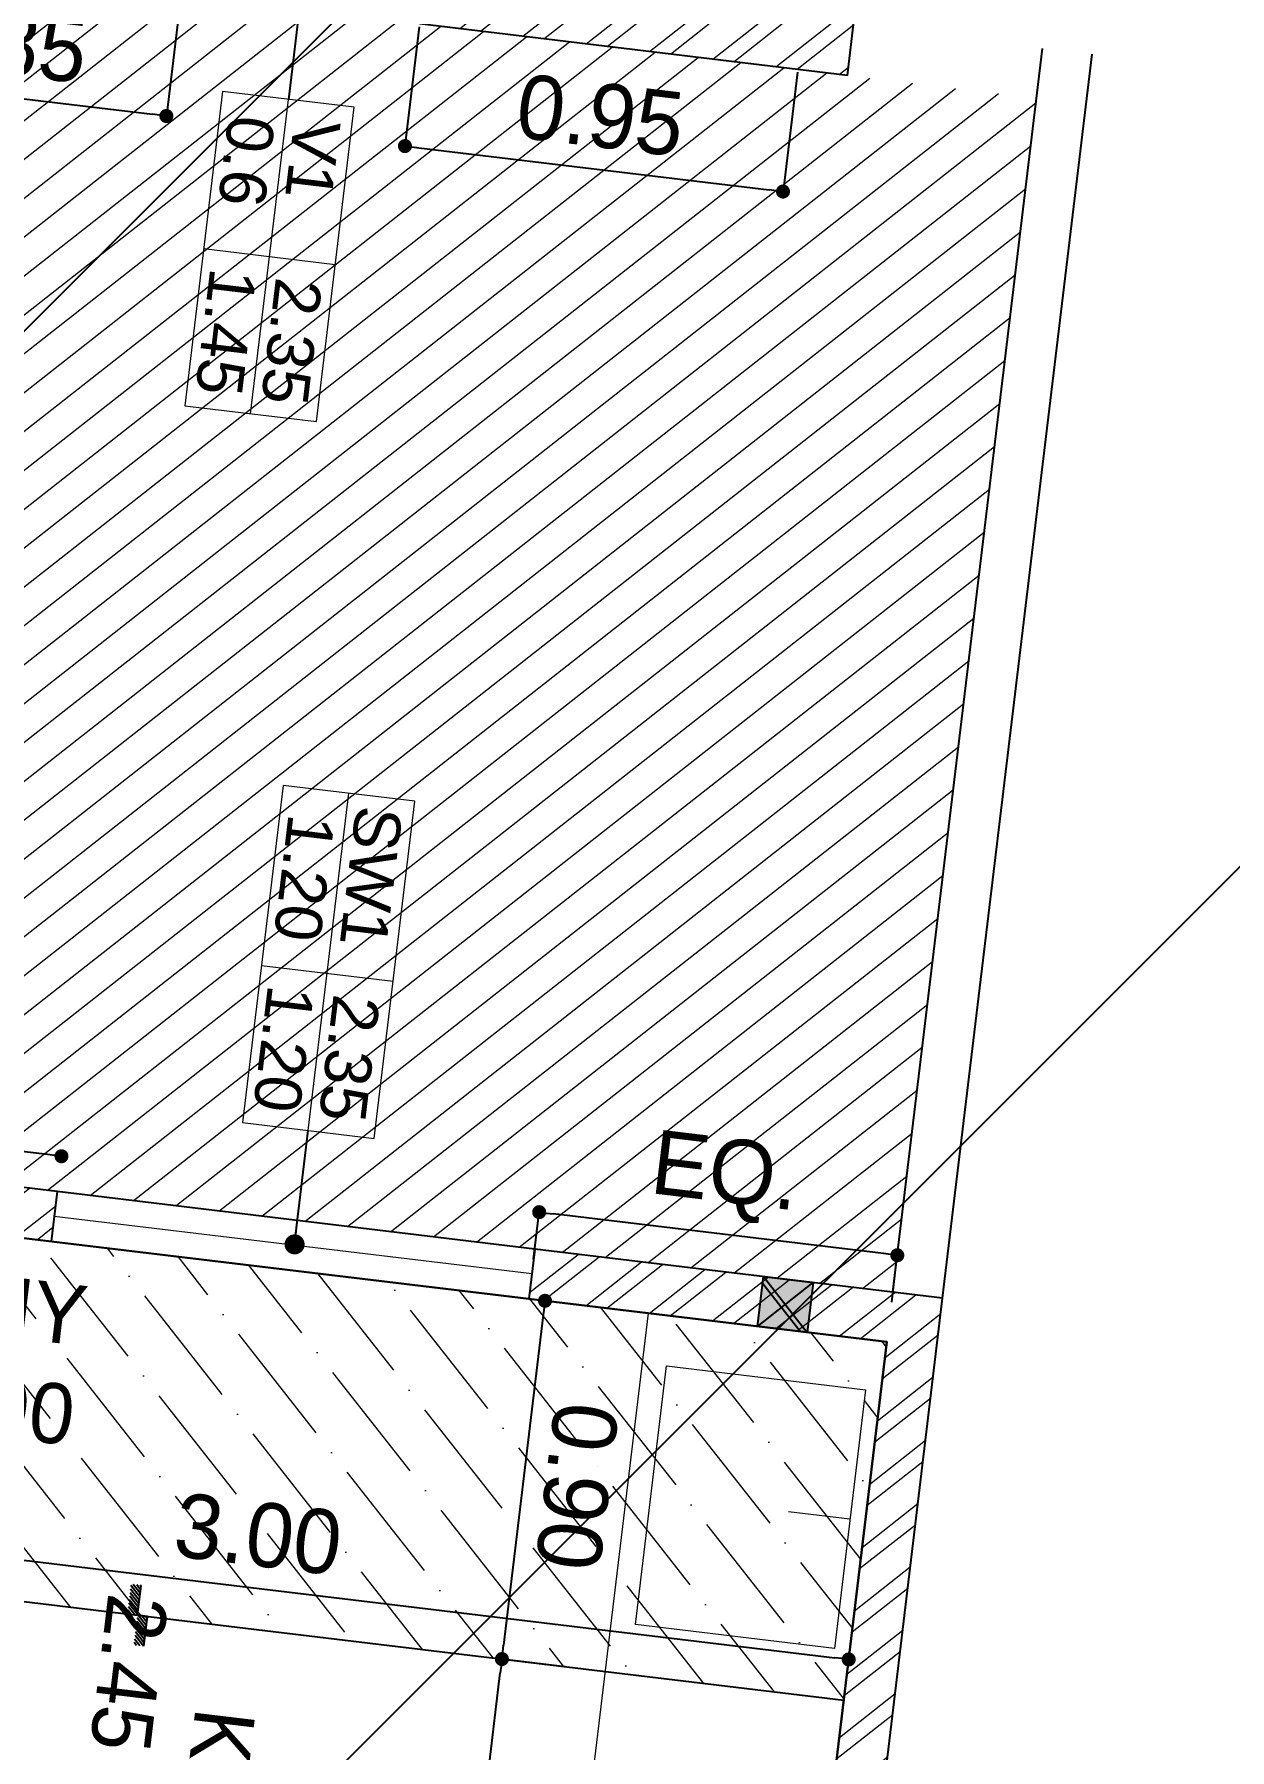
# Model space of a CAD drawing. Header units: metres. Extents: x 494 to 1845, y -666 to 1061.
# Drawn here: x 1753.8754 to 1753.9846, y 285.2574 to 285.4141 of the extents above; entities that cross this region are included whole.
import ezdxf
from ezdxf.enums import TextEntityAlignment as Align

# ---------------------------------------------------------------- set-up
doc = ezdxf.new("R2010")
doc.units = ezdxf.units.M
doc.header["$MEASUREMENT"] = 0
doc.linetypes.add('1', pattern=[0])
doc.layers.get('Defpoints').update_dxf_attribs({"color": 12})
for name, color, linetype in [('A-AREA', 1, 'Continuous'), ('COLUMN', 1, 'Continuous'), ('TILE DROP', 180, '1'), ('VDA-TEXT', 250, '1'), ('VDA-WALL BELOW', 8, 'Continuous')]:
    doc.layers.add(name, color=color, linetype=linetype)
for name, color, linetype, lineweight in [('A-Wall Hatch', 8, 'Continuous', 9), ('DIMENSION', 8, 'Continuous', 5), ('VDA-DW TAGS', 4, 'Continuous', 9), ('VDA-FURNITURE', 8, 'Continuous', 13), ('VDA-HATCH', 8, 'Continuous', 9), ('VDA-WALL', 250, 'Continuous', 25), ('VDA-WINDOW', 5, 'Continuous', 9)]:
    doc.layers.add(name, color=color, linetype=linetype, lineweight=lineweight)
doc.styles.add('arial', font='arial.ttf', dxfattribs={"height": 0.3})
doc.styles.add('RS', font='GOTHIC.TTF')
doc.dimstyles.new('SMALL-1', dxfattribs={"dimtxt": 0.16, "dimasz": 0.035, "dimexe": 0, "dimexo": 0.1, "dimgap": 0.05, "dimtad": 1, "dimzin": 0, "dimdsep": 46, "dimtxsty": 'RS', "dimblk": 'DOT', "dimcen": 2.5, "dimclrd": 256, "dimclre": 256, "dimclrt": 5, "dimadec": 0, "dimazin": 0, "dimtfac": 1, "dimtdec": 3, "dimtofl": 0, "dimtmove": 0, "dimatfit": 3, "dimfxl": 0, "dimtolj": 1, "dimtzin": 0, "dimarcsym": 0})
pattern_1 = [(45, (1152.758408798573, 282.9493043231583), (-0.1104854345604985, 0.1104854345604985), [])]
pattern_2 = [(135.0000000000001, (-4.440892098500626e-16, 0.375), (-0.004419417382415919, -0.004419417382415927), [])]

# ---------------------------------------------------------------- blocks, each defined once
blk = doc.blocks.new('6555kkm')
at = {"lineweight": 30}
h = blk.add_hatch(color=5, dxfattribs=at)
h.dxf.hatch_style = 1
h.paths.add_polyline_path([(1152.883408798573, 282.9493043231583), (1152.758408798573, 282.9493043231583), (1152.758408798573, 283.0743043231584), (1152.883408798573, 283.0743043231584)])
h = blk.add_hatch()
h.set_pattern_fill('ANSI31', color=5, scale=1.250000000001137)
h.set_pattern_definition(pattern_1)
h.paths.add_polyline_path([(1152.758408798573, 283.0743043231584), (1152.883408798573, 283.0743043231584), (1152.883408798573, 282.9493043231583), (1152.758408798573, 282.9493043231583)])
h = blk.add_hatch()
h.set_pattern_fill('ANSI31', color=5, scale=1.250000000001137)
h.set_pattern_definition(pattern_1)
h.paths.add_polyline_path([(1152.758408798573, 283.0743043231584), (1152.883408798573, 283.0743043231584), (1152.883408798573, 282.9493043231583), (1152.758408798573, 282.9493043231583)])
at = {"layer": 'COLUMN', "color": 5, "lineweight": 25}
for p, q in [((1152.758408798573, 282.9493043231583), (1152.883408798573, 283.0743043231584)), ((1152.883408798573, 282.9493043231583), (1152.758408798573, 283.0743043231584))]:
    blk.add_line(p, q, dxfattribs=at)
blk.add_lwpolyline([(1152.758408798573, 283.0743043231584), (1152.883408798573, 283.0743043231584), (1152.883408798573, 282.9493043231583), (1152.758408798573, 282.9493043231583)], close=True, dxfattribs=at)
blk = doc.blocks.new('zw$417C')
at = {"layer": 'COLUMN', "color": 8, "lineweight": 30}
blk.add_blockref('6555kkm', (-1107.771030042973, -272.7117100724099, 1.252648577171225e-06), dxfattribs=at)
blk = doc.blocks.new('zw$9BC4')
at = {"layer": 'VDA-FURNITURE'}
blk.add_line((0.3249999999992728, 0), (0.3249999999992728, 0.1543660874788961), dxfattribs=at)
blk.add_lwpolyline([(0, 0), (0.6499999999985455, 0), (0.6499999999985455, 0.5000000000007274), (0, 0.5000000000007274)], close=True, dxfattribs=at)
blk = doc.blocks.new('_Dot')
at = {"color": 0, "linetype": 'ByBlock', "lineweight": -2}
blk.add_line((-0.5, 0), (-1, 0), dxfattribs=at)
at = {"color": 0, "linetype": 'ByBlock', "const_width": 0.5}
blk.add_lwpolyline([(-0.25, 0, 1), (0.25, 0, 1)], format="xyb", close=True, dxfattribs=at)
blk = doc.blocks.new('*D417')
at = {"layer": 'Defpoints', "color": 0, "transparency": 16777216}
for p in [(4.212751843510205, 1.544171315403275), (4.31503673610132, 1.544171315403275), (4.31503673610132, -1.455828684596781)]:
    blk.add_point(p, dxfattribs=at)
at = {"layer": 'DIMENSION', "lineweight": -2, "transparency": 16777216}
for p, q in [((4.21503673610132, 1.544171315403275), (4.212751843510205, 1.544171315403275)), ((4.212751843510205, -1.420828684596781), (4.212751843510205, 1.509171315403276)), ((4.21503673610132, -1.455828684596781), (4.212751843510205, -1.455828684596781))]:
    blk.add_line(p, q, dxfattribs=at)
at = {"layer": 'DIMENSION', "lineweight": -2, "transparency": 16777216, "xscale": 0.035, "yscale": 0.035, "zscale": 0.035}
for p, rotation in [((4.212751843510205, 1.544171315403275), 90), ((4.212751843510205, -1.455828684596781), 270)]:
    blk.add_blockref('_Dot', p, dxfattribs=dict(at, rotation=rotation))
at = {"layer": 'DIMENSION', "color": 5, "transparency": 16777216, "insert": (4.078727370362686, 0.04417131540324704), "char_height": 0.16, "attachment_point": 5, "rotation": 90, "style": 'RS'}
blk.add_mtext('\\A1;3.00', dxfattribs=at)
blk = doc.blocks.new('*D418')
at = {"layer": 'Defpoints', "color": 0, "transparency": 16777216}
for p in [(3.415036736101229, 0.9441713154047306), (4.31503673610132, 0.9441713154047306), (4.31503673610132, 0.6849889876941688)]:
    blk.add_point(p, dxfattribs=at)
at = {"layer": 'DIMENSION', "lineweight": -2, "transparency": 16777216}
for p, q in [((3.415036736101229, 0.8441713154047307), (3.415036736101229, 0.6849889876941688)), ((4.31503673610132, 0.8441713154047307), (4.31503673610132, 0.6849889876941688)), ((3.450036736101229, 0.6849889876941688), (4.280036736101319, 0.6849889876941688))]:
    blk.add_line(p, q, dxfattribs=at)
at = {"layer": 'DIMENSION', "lineweight": -2, "transparency": 16777216, "xscale": 0.035, "yscale": 0.035, "zscale": 0.035, "rotation": 180}
blk.add_blockref('_Dot', (3.415036736101229, 0.6849889876941688), dxfattribs=at)
at = {"layer": 'DIMENSION', "lineweight": -2, "transparency": 16777216, "xscale": 0.035, "yscale": 0.035, "zscale": 0.035}
blk.add_blockref('_Dot', (4.31503673610132, 0.6849889876941688), dxfattribs=at)
at = {"layer": 'DIMENSION', "color": 5, "transparency": 16777216, "insert": (3.865036736101274, 0.8190134608416875), "char_height": 0.16, "attachment_point": 5, "style": 'RS'}
blk.add_mtext('\\A1;0.90', dxfattribs=at)
blk = doc.blocks.new('*D419')
at = {"layer": 'Defpoints', "color": 0, "transparency": 16777216}
for p in [(4.31503673610132, 0.9441713154047306), (6.765036736101365, 0.9441713154047306), (4.31503673610132, 0.6849889876941688)]:
    blk.add_point(p, dxfattribs=at)
at = {"layer": 'DIMENSION', "lineweight": -2, "transparency": 16777216}
for p, q in [((4.31503673610132, 0.8441713154047307), (4.31503673610132, 0.6849889876941688)), ((6.765036736101365, 0.8441713154047307), (6.765036736101365, 0.6849889876941688)), ((6.730036736101365, 0.6849889876941688), (4.35003673610132, 0.6849889876941688))]:
    blk.add_line(p, q, dxfattribs=at)
at = {"layer": 'DIMENSION', "lineweight": -2, "transparency": 16777216, "xscale": 0.035, "yscale": 0.035, "zscale": 0.035, "rotation": 180}
blk.add_blockref('_Dot', (4.31503673610132, 0.6849889876941688), dxfattribs=at)
at = {"layer": 'DIMENSION', "lineweight": -2, "transparency": 16777216, "xscale": 0.035, "yscale": 0.035, "zscale": 0.035}
blk.add_blockref('_Dot', (6.765036736101365, 0.6849889876941688), dxfattribs=at)
at = {"layer": 'DIMENSION', "color": 5, "transparency": 16777216, "insert": (5.540036736101342, 0.8190134608416875), "char_height": 0.16, "attachment_point": 5, "style": 'RS'}
blk.add_mtext('\\A1;2.45', dxfattribs=at)
blk = doc.blocks.new('*D438')
at = {"layer": 'Defpoints', "color": 0, "transparency": 16777216}
for p in [(0.1650367361012286, -0.6058286845968155), (0.5936036452555982, -0.6058286845968155), (0.1650367361012286, -1.455828684596781)]:
    blk.add_point(p, dxfattribs=at)
at = {"layer": 'DIMENSION', "lineweight": -2, "transparency": 16777216}
for p, q in [((0.2936036452555982, -0.6058286845968155), (0.5936036452555982, -0.6058286845968155)), ((0.5936036452555982, -1.420828684596781), (0.5936036452555982, -0.6408286845968155)), ((0.2936036452555982, -1.455828684596781), (0.5936036452555982, -1.455828684596781))]:
    blk.add_line(p, q, dxfattribs=at)
at = {"layer": 'DIMENSION', "lineweight": -2, "transparency": 16777216, "xscale": 0.035, "yscale": 0.035, "zscale": 0.035}
for p, rotation in [((0.5936036452555982, -0.6058286845968155), 90), ((0.5936036452555982, -1.455828684596781), 270)]:
    blk.add_blockref('_Dot', p, dxfattribs=dict(at, rotation=rotation))
at = {"layer": 'DIMENSION', "color": 5, "transparency": 16777216, "insert": (0.4595791721080795, -1.030828684596798), "char_height": 0.16, "attachment_point": 5, "rotation": 90, "style": 'RS'}
blk.add_mtext('\\A1;0.85', dxfattribs=at)
blk = doc.blocks.new('*D439')
at = {"layer": 'Defpoints', "color": 0, "transparency": 16777216}
for p in [(0.1650367361012286, 0.9441713154031959), (0.5970216058187816, 0.9441713154031959), (0.1650367361012286, -0.005828684596792755)]:
    blk.add_point(p, dxfattribs=at)
at = {"layer": 'DIMENSION', "lineweight": -2, "transparency": 16777216}
for p, q in [((0.2970216058187816, 0.9441713154031959), (0.5970216058187816, 0.9441713154031959)), ((0.5970216058187816, 0.02917131540320722), (0.5970216058187816, 0.9091713154031958)), ((0.2970216058187816, -0.005828684596792763), (0.5970216058187816, -0.005828684596792763))]:
    blk.add_line(p, q, dxfattribs=at)
at = {"layer": 'DIMENSION', "lineweight": -2, "transparency": 16777216, "xscale": 0.035, "yscale": 0.035, "zscale": 0.035}
for p, rotation in [((0.5970216058187816, 0.9441713154031959), 90), ((0.5970216058187816, -0.005828684596792781), 270)]:
    blk.add_blockref('_Dot', p, dxfattribs=dict(at, rotation=rotation))
at = {"layer": 'DIMENSION', "color": 5, "transparency": 16777216, "insert": (0.4629971326712629, 0.4691713154032016), "char_height": 0.16, "attachment_point": 5, "rotation": 90, "style": 'RS'}
blk.add_mtext('\\A1;0.95', dxfattribs=at)
blk = doc.blocks.new('*D440')
at = {"layer": 'Defpoints', "color": 0, "transparency": 16777216}
for p in [(3.415036736101229, 1.544171315403275), (3.197202062278393, 0.6441713154031845), (3.415036736101229, 0.6441713154031845)]:
    blk.add_point(p, dxfattribs=at)
at = {"layer": 'DIMENSION', "lineweight": -2, "transparency": 16777216}
for p, q in [((3.315036736101229, 1.544171315403275), (3.197202062278393, 1.544171315403275)), ((3.197202062278393, 1.509171315403276), (3.197202062278393, 0.6791713154031845)), ((3.315036736101229, 0.6441713154031845), (3.197202062278393, 0.6441713154031845))]:
    blk.add_line(p, q, dxfattribs=at)
at = {"layer": 'DIMENSION', "lineweight": -2, "transparency": 16777216, "xscale": 0.035, "yscale": 0.035, "zscale": 0.035}
for p, rotation in [((3.197202062278393, 1.544171315403275), 90), ((3.197202062278393, 0.6441713154031845), 270)]:
    blk.add_blockref('_Dot', p, dxfattribs=dict(at, rotation=rotation))
at = {"layer": 'DIMENSION', "color": 5, "transparency": 16777216, "insert": (3.058881192122037, 1.09417131540323), "char_height": 0.16, "attachment_point": 5, "rotation": 90, "style": 'RS'}
blk.add_mtext('\\A1;EQ.', dxfattribs=at)
blk = doc.blocks.new('*D441')
at = {"layer": 'Defpoints', "color": 0, "transparency": 16777216}
for p in [(3.290036736101229, -0.5558286845968041), (3.201040405472213, -1.455828684596781), (3.290036736101229, -1.455828684596781)]:
    blk.add_point(p, dxfattribs=at)
at = {"layer": 'DIMENSION', "lineweight": -2, "transparency": 16777216}
for p, q in [((3.201040405472213, -0.5558286845968041), (3.201040405472213, -0.5558286845968041)), ((3.201040405472213, -0.5908286845968042), (3.201040405472213, -1.420828684596781)), ((3.201040405472213, -1.455828684596781), (3.201040405472213, -1.455828684596781))]:
    blk.add_line(p, q, dxfattribs=at)
at = {"layer": 'DIMENSION', "lineweight": -2, "transparency": 16777216, "xscale": 0.035, "yscale": 0.035, "zscale": 0.035}
for p, rotation in [((3.201040405472213, -0.5558286845968041), 90), ((3.201040405472213, -1.455828684596781), 270)]:
    blk.add_blockref('_Dot', p, dxfattribs=dict(at, rotation=rotation))
at = {"layer": 'DIMENSION', "color": 5, "transparency": 16777216, "insert": (3.062719535315857, -0.8336171263748042), "char_height": 0.16, "attachment_point": 5, "rotation": 90, "style": 'RS'}
blk.add_mtext('\\A1;EQ.', dxfattribs=at)
blk = doc.blocks.new('V1')
at = {"layer": 'VDA-DW TAGS'}
for p, q in [((1525.345971780803, 322.8255013930478), (1525.345971780803, 323.1563759827781)), ((1525.740711984555, 322.9909386879129), (1524.950971780803, 322.9909386879129))]:
    blk.add_line(p, q, dxfattribs=at)
blk.add_lwpolyline([(1525.740711984555, 323.1563759827781), (1524.950971780803, 323.1563759827781), (1524.950971780803, 322.8255013930478), (1525.740711984555, 322.8255013930478)], close=True, dxfattribs=at)
at = {"layer": 'VDA-DW TAGS', "char_height": 0.1159809851405905, "attachment_point": 8, "style": 'arial'}
for s, insert, width in [('V1', (1525.093642404539, 323.0116001073051), 0.2822932409837917), ('2.35', (1525.550088173589, 323.0116001073051), 0.2822932409837917), ('0.6', (1525.116763770219, 322.84616281244), 0.275840167237977), ('1.45', (1525.546186022507, 322.84616281244), 0.3661736348513708)]:
    blk.add_mtext(s, dxfattribs=dict(at, insert=insert, width=width))
blk = doc.blocks.new('SW1 F')
at = {"layer": 'VDA-DW TAGS'}
for p, q in [((1527.369745910431, 323.1431719988803), (1527.369745910431, 323.4740465886106)), ((1527.764486114183, 323.3086092937455), (1526.917202292456, 323.3086092937455))]:
    blk.add_line(p, q, dxfattribs=at)
blk.add_lwpolyline([(1527.764486114183, 323.4740465886106), (1526.917202292456, 323.4740465886106), (1526.917202292456, 323.1431719988803), (1527.764486114183, 323.1431719988803)], close=True, dxfattribs=at)
at = {"layer": 'VDA-DW TAGS', "char_height": 0.1159809851405905, "attachment_point": 8, "style": 'arial'}
for s, insert, width in [('SW1', (1527.117416534167, 323.3292707131376), 0.2822932409837917), ('2.35', (1527.573862303217, 323.3292707131376), 0.2822932409837917), ('1.20', (1527.140537899848, 323.1638334182725), 0.275840167237977), ('1.20', (1527.569960152135, 323.1638334182725), 0.3661736348513708)]:
    blk.add_mtext(s, dxfattribs=dict(at, insert=insert, width=width))
blk = doc.blocks.new('TT-level diff-flat-14')
at = {"layer": 'TILE DROP'}
h = blk.add_hatch(dxfattribs=at)
h.set_pattern_fill('ANSI31', color=256, scale=0.05, angle=90.00000000000006, style=0)
h.set_pattern_definition(pattern_2)
h.paths.add_polyline_path([(-0.07499999999998863, 0.02500000000000568), (-0.07499999999998863, 0), (0, 0), (0, 0.02500000000000568)])
h = blk.add_hatch(dxfattribs=at)
h.set_pattern_fill('ANSI31', color=256, scale=0.05, angle=90.00000000000006, style=0)
h.set_pattern_definition(pattern_2)
h.paths.add_polyline_path([(0, 0), (0, -0.02500000000000568), (0.07499999999998863, -0.02500000000000568), (0.07499999999998863, 0)])
for points in [[(0, 0), (-0.07499999999998863, 0)], [(0.07499999999998863, -0.02500000000000568), (0, -0.02500000000000568), (0, 0), (-0.07499999999998863, 0)]]:
    blk.add_lwpolyline(points, dxfattribs=at)
blk = doc.blocks.new('AFDADSFADSF')
at = {"layer": 'A-Wall Hatch', "ltscale": 0.1}
h = blk.add_hatch(dxfattribs=at)
h.set_pattern_fill('ANSI32', color=256, scale=0.3, angle=270)
h.set_pattern_definition([(315, (5.06503673610132, -8.955828684596781), (0.07954951288348662, 0.07954951288348659), []), (315, (5.06503673610132, -9.008861693096776), (0.07954951288348662, 0.07954951288348659), [])])
h.paths.add_polyline_path([(3.290036736101229, 0.6441713154032414), (3.415036736101229, 0.6441713154032414), (3.415036736101229, 1.544171315403275), (6.765036736101365, 1.544171315403275), (6.765036736101365, -1.880828684596736), (5.515036736101365, -1.880828684596736), (5.515036736101365, -2.005828684596736), (7.240036736101274, -2.005828684596736), (7.240036736101274, -1.880828684596736), (6.890036736101365, -1.880828684596736), (6.890036736101365, -0.5308286845967132), (7.240036736101274, -0.5308286845967132), (7.240036736101274, -0.4058286845967132), (6.890036736101365, -0.4058286845967132), (6.890036736101365, 1.669171315403275), (3.290036736101229, 1.669171315403275)])
h.paths.add_polyline_path([(-1.30996326389868, -6.805828684596747), (-1.18496326389868, -6.805828684596747), (-1.184963263898683, 0.9441713154031959), (0.1650367361012286, 0.9441713154031959), (0.1650367361012286, -0.005828684596792755), (0.2900367361012286, -0.005828684596792755), (0.2900367361012286, 1.069171315403196), (-1.30996326389868, 1.069171315403196)])
h.paths.add_polyline_path([(-0.4349632638986805, -1.580828684596781), (1.81503673610132, -1.580828684596781), (1.81503673610132, -4.455828684596781), (1.94003673610132, -4.455828684596781), (1.94003673610132, -1.580828684596781), (2.31503673610132, -1.580828684596781), (2.31503673610132, -1.455828684596781), (0.2900367361012286, -1.455828684596781), (0.2900367361012286, -0.6058286845968155), (0.1650367361012286, -0.6058286845968155), (0.1650367361012286, -1.455828684596781), (-0.4349632638986805, -1.455828684596781)])
h.paths.add_polyline_path([(2.84003673610141, -5.480828684596759), (4.94003673610132, -5.480828684596759), (4.94003673610132, -8.955828684596781), (5.06503673610132, -8.955828684596781), (5.06503673610132, -5.355828684596759), (2.84003673610141, -5.355828684596759)])
h.paths.add_polyline_path([(7.365036736101274, -5.480828684596759), (7.365036736101274, -7.40582868459677), (7.490036736101274, -7.40582868459677), (7.490036736101274, -5.480828684596759), (8.365036736101274, -5.480828684596759), (8.365036736101274, -0.4058286845967132), (8.240036736101274, -0.4058286845967132), (8.240036736101274, -5.355828684596759), (7.365036736101274, -5.355828684596759)])
h.paths.add_polyline_path([(2.915036736101229, -1.580689237993226), (2.915036736101229, -1.455828684596781), (3.290036736101229, -1.455828684596781), (3.290036736101229, -0.5558286845968041), (3.415036736101229, -0.5558286845968041), (3.415036736101229, -1.455828684596781), (4.31503673610132, -1.455828684596781), (4.31503673610132, -2.005828684596793), (4.19003673610132, -2.005828684596793), (4.19003673610132, -1.580828684596781), (3.415036736101229, -1.580828684596781), (3.415036736101229, -4.455828684596781), (3.290036736101229, -4.455828684596781), (3.290036736101229, -3.65582868459677), (2.69003673610132, -3.65582868459677), (2.69003673610132, -3.53082868459677), (3.290036736101229, -3.53082868459677), (3.290036736101229, -1.580828684596781), (2.920939464753019, -1.580828684596781), (2.920939464753019, -1.580689237993226)])
h.paths.add_polyline_path([(1.215036736101319, -5.480828684596759), (1.81503673610132, -5.480828684596759), (1.81503673610132, -8.955828684596781), (1.94003673610132, -8.955828684596781), (1.94003673610132, -5.355828684596759), (1.215036736101319, -5.355828684596759)])
h.paths.add_polyline_path([(-1.18496326389868, -5.480828684596759), (-1.18496326389868, -5.355828684596759), (-0.5849632638986805, -5.355828684596759), (-0.5849632638986805, -5.480828684596759)])
h.paths.add_polyline_path([(6.865036736101274, -5.480828684596759), (6.865036736101274, -5.355828684596759), (7.365036736101274, -5.355828684596759), (7.365036736101274, -5.480828684596759)])
at = {"layer": 'VDA-HATCH'}
h = blk.add_hatch(dxfattribs=at)
h.set_pattern_fill('ANSI36', color=43)
h.set_pattern_definition([(45, (-42512.66197753247, 14913.07376879092), (0.06629126073623882, 0.2430679560328759), [0.3125, -0.0625, 0, -0.0625])])
h.paths.add_polyline_path([(5.06503673610132, -7.28082868459677), (7.365036736101274, -7.28082868459677), (7.365036736101274, -5.480828684596759), (5.06503673610132, -5.480828684596759)])
h.paths.add_polyline_path([(-1.18496326389868, -6.680828684596747), (1.81503673610132, -6.680828684596747), (1.81503673610132, -5.480828684596759), (-1.18496326389868, -5.480828684596759)])
h.paths.add_polyline_path([(4.31503673610132, -1.455828684596781), (3.415036736101229, -1.455828684596781), (3.415036736101229, 1.544171315403275), (4.31503673610132, 1.544171315403275)])
at = {"layer": 'A-AREA'}
blk.add_lwpolyline([(-1.18496326389868, 0.9441713154031959), (0.1650367361012286, 0.9441713154031959), (0.1650362508371472, -1.580842047889746), (3.415036736101229, -1.580842047889746), (3.415036736101229, 1.544171315403275), (6.765036736101365, 1.544171315403275), (6.765036736101365, -0.5308286845967132), (7.240036736101274, -0.5308286845967132), (7.240036736101274, -0.4058286845967132), (8.240036736101274, -0.4058286845967132), (8.240036736101274, -5.355828684596759), (7.365036736101274, -5.355828684596759), (7.365036736101274, -7.28082868459677), (4.94003673610132, -7.28082868459677), (4.940036743503015, -8.830957452219366), (1.94003673610132, -8.830828684596781), (1.94003673610132, -6.680828684596747), (-1.18496326389868, -6.680828684596747), (-1.18496326389868, 0.9441713154031959)], dxfattribs=at)
at = {"layer": 'VDA-FURNITURE'}
blk.add_line((3.415036735353397, 0.9441713154047306), (6.765036736101365, 0.9441713154047306), dxfattribs=at)
at = {"layer": 'VDA-WALL'}
for p, q in [((3.290036736101229, 1.669171315403275), (3.290036736101229, 0.6441713154032414)), ((6.890036736101365, 1.669171315403275), (3.290036736101229, 1.669171315403275)), ((3.415036736101229, 1.544171315403275), (3.415036736101229, 0.6441713154032414)), ((6.765036736101365, 1.544171315403275), (3.415036736101229, 1.544171315403275)), ((4.31503673610132, -2.005828684596793), (4.31503673610132, 1.544171315403275)), ((0.2900367361012286, 1.069171315403196), (-1.30996326389868, 1.069171315403196)), ((0.2900367361012286, 1.069171315403196), (0.2900367361012286, -0.005828684596792755)), ((3.290036736101229, 0.6441713154032414), (3.415036736101229, 0.6441713154032414)), ((3.290036736101229, -0.5558286845968041), (3.290036736101229, -1.455828684596781)), ((3.290036736101229, -0.5558286845968041), (3.415036736101229, -0.5558286845968041)), ((3.415036736101229, -0.5558286845968041), (3.415036736101229, -1.455828684596781))]:
    blk.add_line(p, q, dxfattribs=at)
at = {"layer": 'VDA-WALL BELOW'}
for p, q in [((3.290036736101229, 0.6441713154031845), (3.290036736101229, -0.5558286845968041)), ((3.415036736101229, 0.6441713154031845), (3.415036736101229, -0.5558286845968041))]:
    blk.add_line(p, q, dxfattribs=at)
at = {"layer": 'VDA-WINDOW'}
blk.add_line((3.352536736101229, 0.6441713154031845), (3.352536736101229, -0.5558286845968041), dxfattribs=at)
at = {"xscale": -1, "rotation": 180}
blk.add_blockref('TT-level diff-flat-14', (4.31503673610132, -0.2308286845967586), dxfattribs=at)
at = {"layer": 'VDA-FURNITURE', "xscale": -1, "rotation": 180.0000002734227}
blk.add_blockref('zw$9BC4', (3.540036735353397, 1.505379039688762), dxfattribs=at)
at = {"layer": 'VDA-HATCH'}
for name, p in [('SW1 F', (-1524.700685213728, -323.2607025748385)), ('V1', (-1524.43493066665, -323.2995105462177))]:
    blk.add_blockref(name, p, dxfattribs=at)
at = {"layer": 'VDA-TEXT', "insert": (5.403462669310102, 0.09061100876567707), "char_height": 0.15, "width": 1.314504061156185e-11, "attachment_point": 3, "style": 'arial'}
blk.add_mtext('\\pi0.73399;{\\fCentury Gothic|b0|i0|c0|p34;KITCHEN  }\\P\\pi0.57038;{\\fCentury Gothic|b0|i0|c0|p34;2.45 X 3.425}', dxfattribs=at)
at = {"layer": 'VDA-TEXT', "insert": (3.515040715115674, -0.4473521319318365), "char_height": 0.15, "width": 1.314504061156185e-11, "attachment_point": 3, "rotation": 89.99999999998053, "style": 'arial'}
blk.add_mtext('\\pi0.79354;{\\fCentury Gothic|b0|i0|c0|p34;ENCL. BALCONY   }\\P\\pi1.09706;{\\fCentury Gothic|b0|i0|c0|p34;3.00 X 0.90}', dxfattribs=at)
at = {"layer": 'DIMENSION'}
for base, p1, p2, picture, middle in [((3.197202062278393, 0.6441713154031845), (3.415036736101229, 1.544171315403275), (3.415036736101229, 0.6441713154031845), '*D440', (3.197202062278393, 1.09417131540323)), ((3.201040405472213, -1.455828684596781), (3.290036736101229, -0.5558286845968041), (3.290036736101229, -1.455828684596781), '*D441', (3.201040405472213, -0.8336171263748042))]:
    dim = blk.add_linear_dim(base=base, p1=p1, p2=p2, angle=90, text='EQ.', dimstyle='SMALL-1', dxfattribs=at)
    dim.commit()
    dim.dimension.update_dxf_attribs({"geometry": picture, "text_midpoint": middle, "dimtype": 160})
for base, p1, p2, picture, middle in [((4.212751843510205, 1.544171315403275), (4.31503673610132, -1.455828684596781), (4.31503673610132, 1.544171315403275), '*D417', (4.078727370362686, 0.04417131540324704)), ((0.5970216058187816, 0.9441713154031959), (0.1650367361012286, -0.005828684596792755), (0.1650367361012286, 0.9441713154031959), '*D439', (0.4629971326712629, 0.4691713154032016)), ((0.5936036452555982, -0.6058286845968155), (0.1650367361012286, -1.455828684596781), (0.1650367361012286, -0.6058286845968155), '*D438', (0.4595791721080795, -1.030828684596798))]:
    dim = blk.add_linear_dim(base=base, p1=p1, p2=p2, angle=90, dimstyle='SMALL-1', dxfattribs=at)
    dim.commit()
    dim.dimension.update_dxf_attribs({"geometry": picture, "text_midpoint": middle})
for p1, picture, middle in [((3.415036736101229, 0.9441713154047306), '*D418', (3.865036736101274, 0.8190134608416875)), ((6.765036736101365, 0.9441713154047306), '*D419', (5.540036736101342, 0.8190134608416875))]:
    dim = blk.add_linear_dim(base=(4.31503673610132, 0.6849889876941688), p1=p1, p2=(4.31503673610132, 0.9441713154047306), dimstyle='SMALL-1', dxfattribs=at)
    dim.commit()
    dim.dimension.update_dxf_attribs({"geometry": picture, "text_midpoint": middle})
for points in [[(3.349810591309961, 0.0479067189069724), (3.063800900455135, 0.0479067189069724)], [(0.2300314232977598, -0.3085718583047878), (0.5160411141525856, -0.3085718583047878)]]:
    blk.add_leader(points, dimstyle='SMALL-1', override={"dimasz": 0.05, "dimclrd": 4, "dimldrblk": 'Dot'}, dxfattribs=at)
blk = doc.blocks.new('zw$2126')
at = {"layer": 'A-Wall Hatch'}
h = blk.add_hatch(dxfattribs=at)
h.set_pattern_fill('ANSI31', color=62, scale=0.6100000000000001, angle=270)
h.set_pattern_definition([(315, (-1375.319545427579, -268.338946378217), (0.05391689206547427, 0.05391689206547425), [])])
h.paths.add_polyline_path([(68.17269928329347, 11.14142199538452), (65.17268533263336, 11.14142199533404), (65.17266488275345, 10.66641059968146), (65.1726537418208, 10.66641059973193), (65.17267419176028, 10.54136871325329), (65.17267419176028, 9.398204747340174), (65.17267419176028, 8.141394948677942), (67.19766921998348, 8.141411349039288), (68.17267386158665, 8.141380047137943), (68.17267883347199, 8.916380108363342)])
h.paths.add_polyline_path([(80.8676919187285, 8.141423730401868), (78.61767929678513, 8.14142334378954), (78.61767929717212, 10.81643191974945), (80.86769191911549, 10.81643230636178)])
at = {"layer": 'VDA-WALL BELOW'}
for p, q in [((68.17269928335259, 11.26642199535928), (65.04768112476677, 11.26642199535928)), ((68.17269928335259, 11.14142199535928), (65.04768112476677, 11.14142199535928))]:
    blk.add_line(p, q, dxfattribs=at)
blk.add_blockref('AFDADSFADSF', (64.88264347273389, 9.597249748787931))
at = {"layer": 'COLUMN', "color": 6, "lineweight": 30}
blk.add_blockref('zw$417C', (23.18530099380655, 0.5788404130989875), dxfattribs=at)
at = {"layer": 'COLUMN', "style": 'arial'}
blk.add_attdef('SA2', text='', height=0.2, dxfattribs=at).set_placement((23.5857722090484, 1.822347833846607), align=Align.CENTER)
blk = doc.blocks.new('zw$2024')
at = {"layer": 'COLUMN', "color": 2, "lineweight": 30, "xscale": 0.040454025344065, "yscale": 0.040454025344065, "zscale": 0.040454025344065, "rotation": 263.1416268303429}
blk.add_blockref('zw$2126', (0.4407994604573449, 7.510580479510105), dxfattribs=at)
blk = doc.blocks.new('DAFASDFDFA')
h = blk.add_hatch()
h.set_pattern_fill('ANSI31', color=8)
h.set_pattern_definition([(45, (-5.136796944825846, 44.36925538582364), (-0.08838834764831845, 0.08838834764831845), [])])
h.paths.add_polyline_path([(-5.136796944825846, 47.76988869920024), (-3.653442929462472, 47.76988869920024), (-3.653442929462472, 44.36925538582364), (-5.136796944825846, 44.36925538582364)])
at = {"color": 3}
blk.add_blockref('zw$2024', (-4.913074283928836, 40.33837650708267), dxfattribs=at)

msp = doc.modelspace()

# ---------------------------------------------------------------- block references
at = {"layer": 'VDA-WALL', "xscale": 0.9052046613064094, "yscale": 0.9052046613064094, "zscale": 0.9052046613064094}
msp.add_blockref('DAFASDFDFA', (1757.895177180679, 244.5134115555693), dxfattribs=at)

doc.saveas('drawing.dxf')
